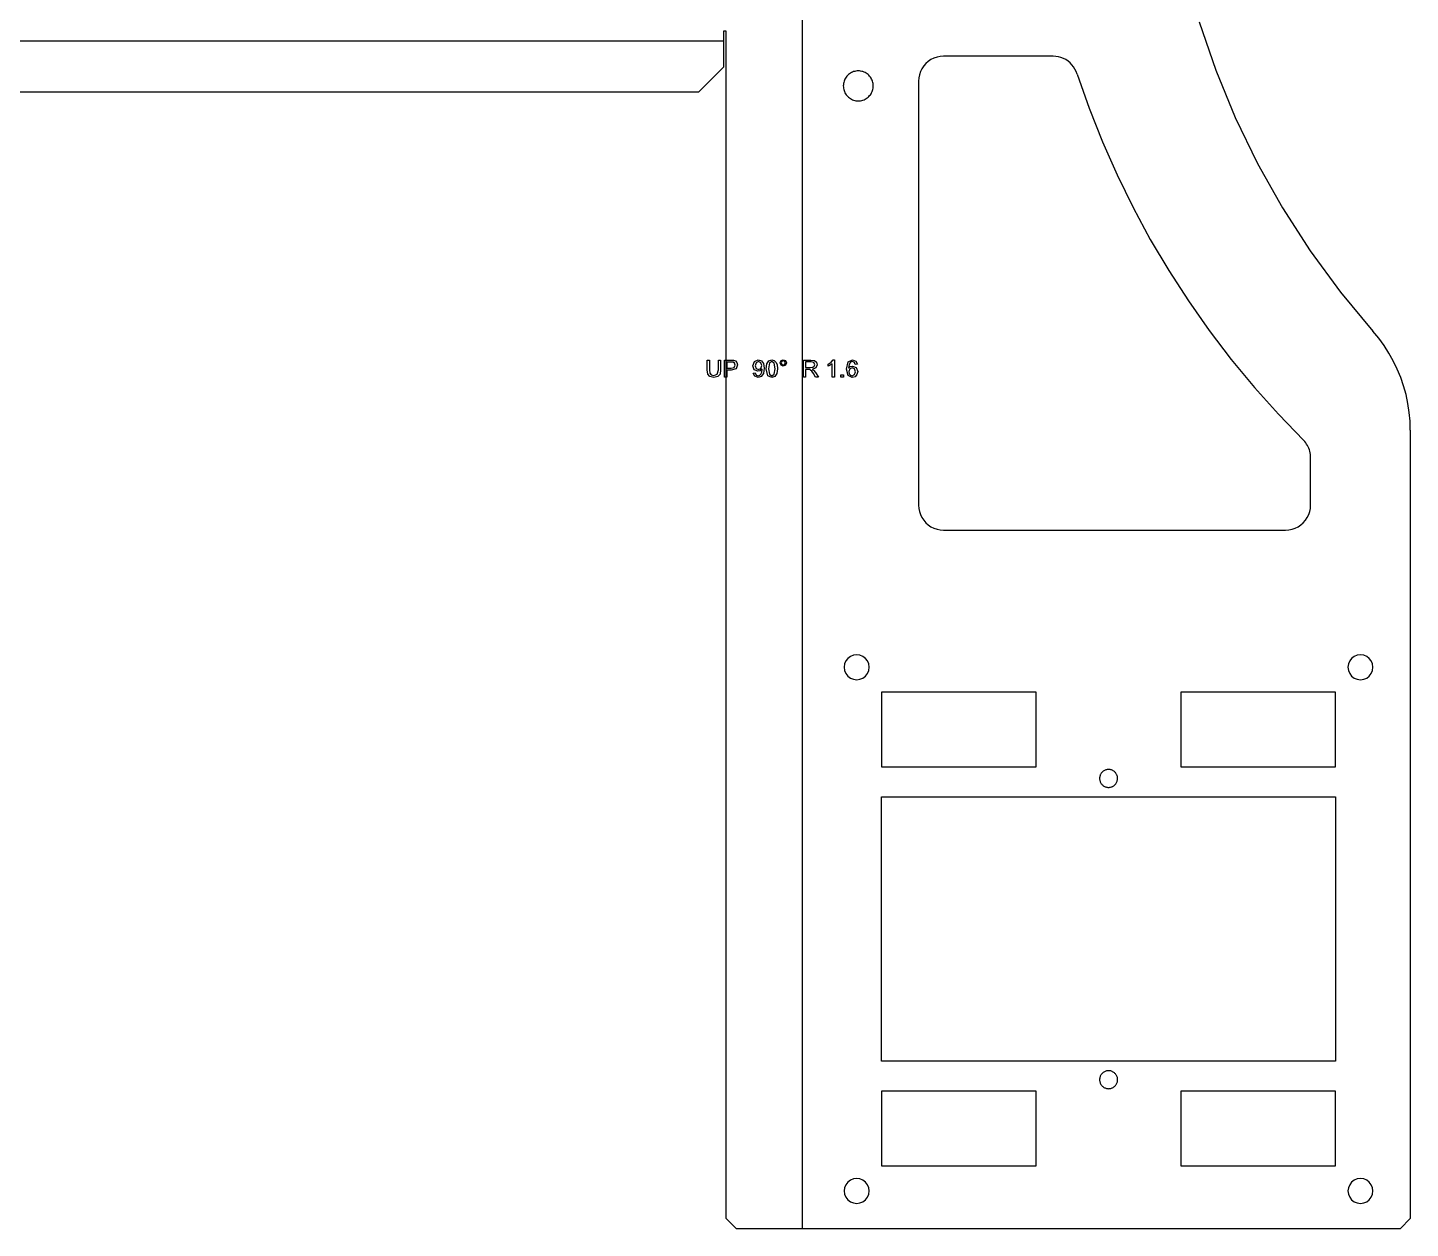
# Model space of a CAD drawing. Extents: x -582 to 53, y -1464 to -1083.
# Drawn here: x -224.6 to 52.7, y -1444.8 to -1204.1 of the extents above; entities that cross this region are included whole.
import ezdxf

# ---------------------------------------------------------------- set-up
doc = ezdxf.new("R2010")
doc.units = 0
doc.layers.add('Layer0', color=7, linetype='Continuous', true_color=0xffffff)
doc.layers.add('MTEXT', color=7, linetype='Continuous', true_color=0xffffff)

msp = doc.modelspace()

# ---------------------------------------------------------------- linework, layer by layer
at = {"layer": 'Layer0'}
for p, q in [((-69.22, -1444.8), (-69.22, -1094.8)), ((10.32, -1202.94), (13.64, -1212.62)), ((-84.51, -1204.8), (-85.01, -1204.8)), ((-85.01, -1204.8), (-85.01, -1206.69)), ((-84.51, -1442.8), (-84.51, -1204.8)), ((-444.01, -1206.69), (-85.01, -1206.69)), ((-85.01, -1206.69), (-85.01, -1211.97)), ((-44.47, -1211.26), (-44.9, -1211.76)), ((-43.98, -1210.83), (-44.47, -1211.26)), ((-43.44, -1210.47), (-43.98, -1210.83)), ((-42.85, -1210.18), (-43.44, -1210.47)), ((-42.23, -1209.97), (-42.85, -1210.18)), ((-41.59, -1209.84), (-42.23, -1209.97)), ((-40.94, -1209.8), (-41.59, -1209.84)), ((-18.95, -1209.8), (-40.94, -1209.8)), ((-18.42, -1209.83), (-18.95, -1209.8)), ((-17.9, -1209.91), (-18.42, -1209.83)), ((-17.38, -1210.05), (-17.9, -1209.91)), ((-16.89, -1210.25), (-17.38, -1210.05)), ((-16.41, -1210.49), (-16.89, -1210.25)), ((-15.97, -1210.79), (-16.41, -1210.49)), ((-15.56, -1211.13), (-15.97, -1210.79)), ((-15.19, -1211.51), (-15.56, -1211.13)), ((-90.01, -1216.97), (-85.01, -1211.97)), ((-60.58, -1214.19), (-60.69, -1214.39)), ((-60.45, -1213.99), (-60.58, -1214.19)), ((-60.3, -1213.81), (-60.45, -1213.99)), ((-60.14, -1213.63), (-60.3, -1213.81)), ((-59.97, -1213.47), (-60.14, -1213.63)), ((-59.78, -1213.33), (-59.97, -1213.47)), ((-59.59, -1213.2), (-59.78, -1213.33)), ((-59.38, -1213.08), (-59.59, -1213.2)), ((-59.17, -1212.98), (-59.38, -1213.08)), ((-58.95, -1212.9), (-59.17, -1212.98)), ((-58.72, -1212.84), (-58.95, -1212.9)), ((-58.49, -1212.79), (-58.72, -1212.84)), ((-58.26, -1212.76), (-58.49, -1212.79)), ((-58.02, -1212.76), (-58.26, -1212.76)), ((-57.78, -1212.76), (-58.02, -1212.76)), ((-57.55, -1212.79), (-57.78, -1212.76)), ((-57.32, -1212.84), (-57.55, -1212.79)), ((-57.09, -1212.9), (-57.32, -1212.84)), ((-56.87, -1212.98), (-57.09, -1212.9)), ((-56.66, -1213.08), (-56.87, -1212.98)), ((-56.45, -1213.2), (-56.66, -1213.08)), ((-56.26, -1213.33), (-56.45, -1213.2)), ((-56.07, -1213.47), (-56.26, -1213.33)), ((-55.9, -1213.63), (-56.07, -1213.47)), ((-55.74, -1213.81), (-55.9, -1213.63)), ((-55.59, -1213.99), (-55.74, -1213.81)), ((-55.46, -1214.19), (-55.59, -1213.99)), ((-55.35, -1214.39), (-55.46, -1214.19)), ((-45.89, -1214.15), (-45.94, -1214.8)), ((-45.76, -1213.51), (-45.89, -1214.15)), ((-45.55, -1212.89), (-45.76, -1213.51)), ((-45.27, -1212.3), (-45.55, -1212.89)), ((-44.9, -1211.76), (-45.27, -1212.3)), ((-14.86, -1211.93), (-15.19, -1211.51)), ((-14.58, -1212.39), (-14.86, -1211.93)), ((-14.34, -1212.87), (-14.58, -1212.39)), ((-14.16, -1213.37), (-14.34, -1212.87)), ((-14.16, -1213.37), (-11.75, -1220.22)), ((13.64, -1212.62), (17.55, -1222.08)), ((-439.01, -1216.97), (-90.01, -1216.97)), ((-61.01, -1215.52), (-61.02, -1215.76)), ((-61.02, -1215.76), (-61.01, -1215.99)), ((-60.98, -1215.29), (-61.01, -1215.52)), ((-61.01, -1215.99), (-60.98, -1216.22)), ((-60.94, -1215.05), (-60.98, -1215.29)), ((-60.98, -1216.22), (-60.94, -1216.46)), ((-60.87, -1214.83), (-60.94, -1215.05)), ((-60.94, -1216.46), (-60.87, -1216.68)), ((-60.79, -1214.61), (-60.87, -1214.83)), ((-60.87, -1216.68), (-60.79, -1216.9)), ((-60.69, -1214.39), (-60.79, -1214.61)), ((-60.79, -1216.9), (-60.69, -1217.12)), ((-55.25, -1214.61), (-55.35, -1214.39)), ((-55.35, -1217.12), (-55.25, -1216.9)), ((-55.17, -1214.83), (-55.25, -1214.61)), ((-55.25, -1216.9), (-55.17, -1216.68)), ((-55.1, -1215.05), (-55.17, -1214.83)), ((-55.17, -1216.68), (-55.1, -1216.46)), ((-55.06, -1215.29), (-55.1, -1215.05)), ((-55.1, -1216.46), (-55.06, -1216.22)), ((-55.03, -1215.52), (-55.06, -1215.29)), ((-55.06, -1216.22), (-55.03, -1215.99)), ((-55.02, -1215.76), (-55.03, -1215.52)), ((-55.03, -1215.99), (-55.02, -1215.76)), ((-45.94, -1214.8), (-45.94, -1299.8)), ((-60.69, -1217.12), (-60.58, -1217.32)), ((-60.58, -1217.32), (-60.45, -1217.52)), ((-60.45, -1217.52), (-60.3, -1217.7)), ((-60.3, -1217.7), (-60.14, -1217.88)), ((-60.14, -1217.88), (-59.97, -1218.04)), ((-59.97, -1218.04), (-59.78, -1218.18)), ((-59.78, -1218.18), (-59.59, -1218.31)), ((-59.59, -1218.31), (-59.38, -1218.43)), ((-59.38, -1218.43), (-59.17, -1218.53)), ((-59.17, -1218.53), (-58.95, -1218.61)), ((-58.95, -1218.61), (-58.72, -1218.67)), ((-58.72, -1218.67), (-58.49, -1218.72)), ((-58.49, -1218.72), (-58.26, -1218.75)), ((-58.26, -1218.75), (-58.02, -1218.76)), ((-58.02, -1218.76), (-57.78, -1218.75)), ((-57.78, -1218.75), (-57.55, -1218.72)), ((-57.55, -1218.72), (-57.32, -1218.67)), ((-57.32, -1218.67), (-57.09, -1218.61)), ((-57.09, -1218.61), (-56.87, -1218.53)), ((-56.87, -1218.53), (-56.66, -1218.43)), ((-56.66, -1218.43), (-56.45, -1218.31)), ((-56.45, -1218.31), (-56.26, -1218.18)), ((-56.26, -1218.18), (-56.07, -1218.04)), ((-56.07, -1218.04), (-55.9, -1217.88)), ((-55.9, -1217.88), (-55.74, -1217.7)), ((-55.74, -1217.7), (-55.59, -1217.52)), ((-55.59, -1217.52), (-55.46, -1217.32)), ((-55.46, -1217.32), (-55.35, -1217.12)), ((-11.75, -1220.22), (-9.07, -1226.97)), ((17.55, -1222.08), (22.02, -1231.29)), ((-9.07, -1226.97), (-6.12, -1233.61)), ((-6.12, -1233.61), (-2.92, -1240.13)), ((22.02, -1231.29), (27.03, -1240.21)), ((-2.92, -1240.13), (0.53, -1246.52)), ((27.03, -1240.21), (32.58, -1248.82)), ((0.53, -1246.52), (4.23, -1252.77)), ((32.58, -1248.82), (38.63, -1257.08)), ((4.23, -1252.77), (8.18, -1258.87)), ((38.63, -1257.08), (45.16, -1264.96)), ((8.18, -1258.87), (12.36, -1264.82)), ((12.36, -1264.82), (16.76, -1270.59)), ((46.32, -1266.35), (45.16, -1264.96)), ((47.39, -1267.8), (46.32, -1266.35)), ((48.36, -1269.32), (47.39, -1267.8)), ((49.25, -1270.9), (48.36, -1269.32)), ((16.76, -1270.59), (21.39, -1276.19)), ((50.04, -1272.52), (49.25, -1270.9)), ((50.73, -1274.19), (50.04, -1272.52)), ((51.31, -1275.9), (50.73, -1274.19)), ((21.39, -1276.19), (26.24, -1281.6)), ((51.8, -1277.64), (51.31, -1275.9)), ((52.18, -1279.41), (51.8, -1277.64)), ((52.45, -1281.2), (52.18, -1279.41)), ((26.24, -1281.6), (31.29, -1286.82)), ((52.61, -1282.99), (52.45, -1281.2)), ((52.66, -1284.8), (52.61, -1282.99)), ((52.66, -1284.8), (52.66, -1442.8)), ((31.5, -1287.05), (31.29, -1286.82)), ((31.7, -1287.3), (31.5, -1287.05)), ((31.87, -1287.56), (31.7, -1287.3)), ((32.04, -1287.84), (31.87, -1287.56)), ((32.18, -1288.12), (32.04, -1287.84)), ((32.31, -1288.41), (32.18, -1288.12)), ((32.42, -1288.71), (32.31, -1288.41)), ((32.51, -1289.01), (32.42, -1288.71)), ((32.57, -1289.32), (32.51, -1289.01)), ((32.62, -1289.63), (32.57, -1289.32)), ((32.65, -1289.95), (32.62, -1289.63)), ((32.66, -1290.26), (32.65, -1289.95)), ((32.66, -1299.8), (32.66, -1290.26)), ((-45.94, -1299.8), (-45.89, -1300.45)), ((32.62, -1300.45), (32.66, -1299.8)), ((-45.89, -1300.45), (-45.76, -1301.09)), ((-45.76, -1301.09), (-45.55, -1301.71)), ((-45.55, -1301.71), (-45.27, -1302.3)), ((-45.27, -1302.3), (-44.9, -1302.84)), ((-44.9, -1302.84), (-44.47, -1303.34)), ((31.2, -1303.34), (31.63, -1302.84)), ((31.63, -1302.84), (32, -1302.3)), ((32, -1302.3), (32.28, -1301.71)), ((32.28, -1301.71), (32.49, -1301.09)), ((32.49, -1301.09), (32.62, -1300.45)), ((-44.47, -1303.34), (-43.98, -1303.77)), ((-43.98, -1303.77), (-43.44, -1304.13)), ((-43.44, -1304.13), (-42.85, -1304.42)), ((-42.85, -1304.42), (-42.23, -1304.63)), ((-42.23, -1304.63), (-41.59, -1304.76)), ((-41.59, -1304.76), (-40.94, -1304.8)), ((-40.94, -1304.8), (27.66, -1304.8)), ((27.66, -1304.8), (28.32, -1304.76)), ((28.32, -1304.76), (28.96, -1304.63)), ((28.96, -1304.63), (29.58, -1304.42)), ((29.58, -1304.42), (30.16, -1304.13)), ((30.16, -1304.13), (30.71, -1303.77)), ((30.71, -1303.77), (31.2, -1303.34)), ((-60.1, -1330.53), (-60.5, -1331.05)), ((-59.59, -1330.13), (-60.1, -1330.53)), ((-58.98, -1329.89), (-59.59, -1330.13)), ((-58.34, -1329.8), (-58.98, -1329.89)), ((-57.69, -1329.89), (-58.34, -1329.8)), ((-57.09, -1330.13), (-57.69, -1329.89)), ((-56.57, -1330.53), (-57.09, -1330.13)), ((-56.17, -1331.05), (-56.57, -1330.53)), ((40.9, -1330.53), (40.5, -1331.05)), ((41.41, -1330.13), (40.9, -1330.53)), ((42.02, -1329.89), (41.41, -1330.13)), ((42.66, -1329.8), (42.02, -1329.89)), ((43.31, -1329.89), (42.66, -1329.8)), ((43.91, -1330.13), (43.31, -1329.89)), ((44.43, -1330.53), (43.91, -1330.13)), ((44.83, -1331.05), (44.43, -1330.53)), ((-60.75, -1331.65), (-60.84, -1332.3)), ((-60.84, -1332.3), (-60.75, -1332.95)), ((-60.5, -1331.05), (-60.75, -1331.65)), ((-60.75, -1332.95), (-60.5, -1333.55)), ((-55.92, -1331.65), (-56.17, -1331.05)), ((-56.17, -1333.55), (-55.92, -1332.95)), ((-55.84, -1332.3), (-55.92, -1331.65)), ((-55.92, -1332.95), (-55.84, -1332.3)), ((40.25, -1331.65), (40.16, -1332.3)), ((40.16, -1332.3), (40.25, -1332.95)), ((40.5, -1331.05), (40.25, -1331.65)), ((40.25, -1332.95), (40.5, -1333.55)), ((45.08, -1331.65), (44.83, -1331.05)), ((44.83, -1333.55), (45.08, -1332.95)), ((45.16, -1332.3), (45.08, -1331.65)), ((45.08, -1332.95), (45.16, -1332.3)), ((-60.5, -1333.55), (-60.1, -1334.07)), ((-60.1, -1334.07), (-59.59, -1334.47)), ((-59.59, -1334.47), (-58.98, -1334.71)), ((-58.98, -1334.71), (-58.34, -1334.8)), ((-58.34, -1334.8), (-57.69, -1334.71)), ((-57.69, -1334.71), (-57.09, -1334.47)), ((-57.09, -1334.47), (-56.57, -1334.07)), ((-56.57, -1334.07), (-56.17, -1333.55)), ((40.5, -1333.55), (40.9, -1334.07)), ((40.9, -1334.07), (41.41, -1334.47)), ((41.41, -1334.47), (42.02, -1334.71)), ((42.02, -1334.71), (42.66, -1334.8)), ((42.66, -1334.8), (43.31, -1334.71)), ((43.31, -1334.71), (43.91, -1334.47)), ((43.91, -1334.47), (44.43, -1334.07)), ((44.43, -1334.07), (44.83, -1333.55)), ((-22.34, -1337.3), (-53.34, -1337.3)), ((-53.34, -1337.3), (-53.34, -1352.3)), ((-22.34, -1352.3), (-22.34, -1337.3)), ((37.66, -1337.3), (6.66, -1337.3)), ((6.66, -1337.3), (6.66, -1352.3)), ((37.66, -1352.3), (37.66, -1337.3)), ((-53.34, -1352.3), (-22.34, -1352.3)), ((-7.97, -1352.81), (-8.11, -1352.82)), ((-7.83, -1352.8), (-7.97, -1352.81)), ((-7.69, -1352.81), (-7.83, -1352.8)), ((-7.55, -1352.82), (-7.69, -1352.81)), ((6.66, -1352.3), (37.66, -1352.3)), ((-9.63, -1354.46), (-9.64, -1354.6)), ((-9.64, -1354.6), (-9.63, -1354.74)), ((-9.61, -1354.31), (-9.63, -1354.46)), ((-9.63, -1354.74), (-9.61, -1354.88)), ((-9.58, -1354.18), (-9.61, -1354.31)), ((-9.61, -1354.88), (-9.59, -1355.02)), ((-9.59, -1355.02), (-9.55, -1355.15)), ((-9.55, -1354.04), (-9.58, -1354.18)), ((-9.5, -1353.91), (-9.55, -1354.04)), ((-9.55, -1355.15), (-9.5, -1355.29)), ((-9.44, -1353.78), (-9.5, -1353.91)), ((-9.5, -1355.29), (-9.44, -1355.41)), ((-9.37, -1353.66), (-9.44, -1353.78)), ((-9.44, -1355.41), (-9.37, -1355.54)), ((-9.29, -1353.54), (-9.37, -1353.66)), ((-9.37, -1355.54), (-9.29, -1355.65)), ((-9.2, -1353.43), (-9.29, -1353.54)), ((-9.11, -1353.32), (-9.2, -1353.43)), ((-9, -1353.23), (-9.11, -1353.32)), ((-8.89, -1353.14), (-9, -1353.23)), ((-8.77, -1353.06), (-8.89, -1353.14)), ((-8.65, -1352.99), (-8.77, -1353.06)), ((-8.52, -1352.94), (-8.65, -1352.99)), ((-8.39, -1352.89), (-8.52, -1352.94)), ((-8.25, -1352.85), (-8.39, -1352.89)), ((-8.11, -1352.82), (-8.25, -1352.85)), ((-7.41, -1352.85), (-7.55, -1352.82)), ((-7.28, -1352.89), (-7.41, -1352.85)), ((-7.14, -1352.94), (-7.28, -1352.89)), ((-7.01, -1353), (-7.14, -1352.94)), ((-6.89, -1353.07), (-7.01, -1353)), ((-6.77, -1353.15), (-6.89, -1353.07)), ((-6.66, -1353.23), (-6.77, -1353.15)), ((-6.56, -1353.33), (-6.66, -1353.23)), ((-6.46, -1353.43), (-6.56, -1353.33)), ((-6.38, -1353.55), (-6.46, -1353.43)), ((-6.3, -1353.66), (-6.38, -1353.55)), ((-6.38, -1355.66), (-6.3, -1355.54)), ((-6.23, -1353.79), (-6.3, -1353.66)), ((-6.3, -1355.54), (-6.23, -1355.42)), ((-6.17, -1353.91), (-6.23, -1353.79)), ((-6.23, -1355.42), (-6.17, -1355.29)), ((-6.12, -1354.05), (-6.17, -1353.91)), ((-6.17, -1355.29), (-6.12, -1355.16)), ((-6.08, -1354.18), (-6.12, -1354.05)), ((-6.12, -1355.16), (-6.09, -1355.02)), ((-6.09, -1355.02), (-6.06, -1354.89)), ((-6.06, -1354.32), (-6.08, -1354.18)), ((-6.04, -1354.46), (-6.06, -1354.32)), ((-6.06, -1354.89), (-6.04, -1354.75)), ((-6.04, -1354.6), (-6.04, -1354.46)), ((-6.04, -1354.75), (-6.04, -1354.6)), ((-53.34, -1411.3), (-53.34, -1358.3)), ((-53.34, -1358.3), (37.66, -1358.3)), ((-9.29, -1355.65), (-9.21, -1355.77)), ((-9.21, -1355.77), (-9.11, -1355.87)), ((-9.11, -1355.87), (-9.01, -1355.97)), ((-9.01, -1355.97), (-8.9, -1356.05)), ((-8.9, -1356.05), (-8.78, -1356.13)), ((-8.78, -1356.13), (-8.66, -1356.2)), ((-8.66, -1356.2), (-8.53, -1356.26)), ((-8.53, -1356.26), (-8.4, -1356.31)), ((-8.4, -1356.31), (-8.26, -1356.35)), ((-8.26, -1356.35), (-8.12, -1356.38)), ((-8.12, -1356.38), (-7.98, -1356.39)), ((-7.98, -1356.39), (-7.84, -1356.4)), ((-7.84, -1356.4), (-7.7, -1356.39)), ((-7.7, -1356.39), (-7.56, -1356.38)), ((-7.56, -1356.38), (-7.42, -1356.35)), ((-7.42, -1356.35), (-7.28, -1356.31)), ((-7.28, -1356.31), (-7.15, -1356.26)), ((-7.15, -1356.26), (-7.02, -1356.21)), ((-7.02, -1356.21), (-6.9, -1356.14)), ((-6.9, -1356.14), (-6.78, -1356.06)), ((-6.78, -1356.06), (-6.67, -1355.97)), ((-6.67, -1355.97), (-6.57, -1355.88)), ((-6.57, -1355.88), (-6.47, -1355.77)), ((-6.47, -1355.77), (-6.38, -1355.66)), ((37.66, -1358.3), (37.66, -1411.3)), ((37.66, -1411.3), (-53.34, -1411.3)), ((-9.11, -1413.73), (-9.2, -1413.83)), ((-9, -1413.63), (-9.11, -1413.73)), ((-8.89, -1413.54), (-9, -1413.63)), ((-8.78, -1413.47), (-8.89, -1413.54)), ((-8.65, -1413.4), (-8.78, -1413.47)), ((-8.52, -1413.34), (-8.65, -1413.4)), ((-8.39, -1413.29), (-8.52, -1413.34)), ((-8.26, -1413.25), (-8.39, -1413.29)), ((-8.12, -1413.22), (-8.26, -1413.25)), ((-7.98, -1413.21), (-8.12, -1413.22)), ((-7.84, -1413.2), (-7.98, -1413.21)), ((-7.69, -1413.21), (-7.84, -1413.2)), ((-7.55, -1413.22), (-7.69, -1413.21)), ((-7.41, -1413.25), (-7.55, -1413.22)), ((-7.28, -1413.29), (-7.41, -1413.25)), ((-7.15, -1413.34), (-7.28, -1413.29)), ((-7.02, -1413.4), (-7.15, -1413.34)), ((-6.89, -1413.47), (-7.02, -1413.4)), ((-6.78, -1413.54), (-6.89, -1413.47)), ((-6.67, -1413.63), (-6.78, -1413.54)), ((-6.56, -1413.73), (-6.67, -1413.63)), ((-6.47, -1413.83), (-6.56, -1413.73)), ((-9.63, -1414.86), (-9.64, -1415)), ((-9.64, -1415), (-9.63, -1415.14)), ((-9.61, -1414.72), (-9.63, -1414.86)), ((-9.63, -1415.14), (-9.61, -1415.28)), ((-9.59, -1414.58), (-9.61, -1414.72)), ((-9.61, -1415.28), (-9.59, -1415.42)), ((-9.55, -1414.44), (-9.59, -1414.58)), ((-9.59, -1415.42), (-9.55, -1415.56)), ((-9.5, -1414.31), (-9.55, -1414.44)), ((-9.55, -1415.56), (-9.5, -1415.69)), ((-9.44, -1414.18), (-9.5, -1414.31)), ((-9.5, -1415.69), (-9.44, -1415.82)), ((-9.37, -1414.06), (-9.44, -1414.18)), ((-9.44, -1415.82), (-9.37, -1415.94)), ((-9.29, -1413.94), (-9.37, -1414.06)), ((-9.37, -1415.94), (-9.29, -1416.06)), ((-9.2, -1413.83), (-9.29, -1413.94)), ((-9.29, -1416.06), (-9.2, -1416.17)), ((-9.2, -1416.17), (-9.11, -1416.27)), ((-9.11, -1416.27), (-9, -1416.37)), ((-9, -1416.37), (-8.89, -1416.46)), ((-8.89, -1416.46), (-8.78, -1416.53)), ((-8.78, -1416.53), (-8.65, -1416.6)), ((-7.02, -1416.6), (-6.89, -1416.53)), ((-6.89, -1416.53), (-6.78, -1416.46)), ((-6.78, -1416.46), (-6.67, -1416.37)), ((-6.67, -1416.37), (-6.56, -1416.27)), ((-6.56, -1416.27), (-6.47, -1416.17)), ((-6.38, -1413.94), (-6.47, -1413.83)), ((-6.47, -1416.17), (-6.38, -1416.06)), ((-6.3, -1414.06), (-6.38, -1413.94)), ((-6.38, -1416.06), (-6.3, -1415.94)), ((-6.23, -1414.18), (-6.3, -1414.06)), ((-6.3, -1415.94), (-6.23, -1415.82)), ((-6.17, -1414.31), (-6.23, -1414.18)), ((-6.23, -1415.82), (-6.17, -1415.69)), ((-6.12, -1414.44), (-6.17, -1414.31)), ((-6.17, -1415.69), (-6.12, -1415.56)), ((-6.08, -1414.58), (-6.12, -1414.44)), ((-6.12, -1415.56), (-6.08, -1415.42)), ((-6.06, -1414.72), (-6.08, -1414.58)), ((-6.08, -1415.42), (-6.06, -1415.28)), ((-6.04, -1414.86), (-6.06, -1414.72)), ((-6.06, -1415.28), (-6.04, -1415.14)), ((-6.04, -1415), (-6.04, -1414.86)), ((-6.04, -1415.14), (-6.04, -1415)), ((-22.34, -1417.3), (-53.34, -1417.3)), ((-53.34, -1417.3), (-53.34, -1432.3)), ((-22.34, -1432.3), (-22.34, -1417.3)), ((-8.65, -1416.6), (-8.52, -1416.66)), ((-8.52, -1416.66), (-8.39, -1416.71)), ((-8.39, -1416.71), (-8.26, -1416.75)), ((-8.26, -1416.75), (-8.12, -1416.78)), ((-8.12, -1416.78), (-7.98, -1416.79)), ((-7.98, -1416.79), (-7.84, -1416.8)), ((-7.84, -1416.8), (-7.69, -1416.79)), ((-7.69, -1416.79), (-7.55, -1416.78)), ((-7.55, -1416.78), (-7.41, -1416.75)), ((-7.41, -1416.75), (-7.28, -1416.71)), ((-7.28, -1416.71), (-7.15, -1416.66)), ((-7.15, -1416.66), (-7.02, -1416.6)), ((37.66, -1417.3), (6.66, -1417.3)), ((6.66, -1417.3), (6.66, -1432.3)), ((37.66, -1432.3), (37.66, -1417.3)), ((-53.34, -1432.3), (-22.34, -1432.3)), ((6.66, -1432.3), (37.66, -1432.3)), ((-60.1, -1435.53), (-60.5, -1436.05)), ((-59.59, -1435.13), (-60.1, -1435.53)), ((-58.98, -1434.89), (-59.59, -1435.13)), ((-58.34, -1434.8), (-58.98, -1434.89)), ((-57.69, -1434.89), (-58.34, -1434.8)), ((-57.09, -1435.13), (-57.69, -1434.89)), ((-56.57, -1435.53), (-57.09, -1435.13)), ((-56.17, -1436.05), (-56.57, -1435.53)), ((40.9, -1435.53), (40.5, -1436.05)), ((41.41, -1435.13), (40.9, -1435.53)), ((42.02, -1434.89), (41.41, -1435.13)), ((42.66, -1434.8), (42.02, -1434.89)), ((43.31, -1434.89), (42.66, -1434.8)), ((43.91, -1435.13), (43.31, -1434.89)), ((44.43, -1435.53), (43.91, -1435.13)), ((44.83, -1436.05), (44.43, -1435.53)), ((-60.75, -1436.65), (-60.84, -1437.3)), ((-60.84, -1437.3), (-60.75, -1437.95)), ((-60.5, -1436.05), (-60.75, -1436.65)), ((-60.75, -1437.95), (-60.5, -1438.55)), ((-60.5, -1438.55), (-60.1, -1439.07)), ((-56.57, -1439.07), (-56.17, -1438.55)), ((-55.92, -1436.65), (-56.17, -1436.05)), ((-56.17, -1438.55), (-55.92, -1437.95)), ((-55.84, -1437.3), (-55.92, -1436.65)), ((-55.92, -1437.95), (-55.84, -1437.3)), ((40.25, -1436.65), (40.16, -1437.3)), ((40.16, -1437.3), (40.25, -1437.95)), ((40.5, -1436.05), (40.25, -1436.65)), ((40.25, -1437.95), (40.5, -1438.55)), ((40.5, -1438.55), (40.9, -1439.07)), ((44.43, -1439.07), (44.83, -1438.55)), ((45.08, -1436.65), (44.83, -1436.05)), ((44.83, -1438.55), (45.08, -1437.95)), ((45.16, -1437.3), (45.08, -1436.65)), ((45.08, -1437.95), (45.16, -1437.3)), ((-60.1, -1439.07), (-59.59, -1439.47)), ((-59.59, -1439.47), (-58.98, -1439.71)), ((-58.98, -1439.71), (-58.34, -1439.8)), ((-58.34, -1439.8), (-57.69, -1439.71)), ((-57.69, -1439.71), (-57.09, -1439.47)), ((-57.09, -1439.47), (-56.57, -1439.07)), ((40.9, -1439.07), (41.41, -1439.47)), ((41.41, -1439.47), (42.02, -1439.71)), ((42.02, -1439.71), (42.66, -1439.8)), ((42.66, -1439.8), (43.31, -1439.71)), ((43.31, -1439.71), (43.91, -1439.47)), ((43.91, -1439.47), (44.43, -1439.07)), ((-84.51, -1442.8), (-82.51, -1444.8)), ((50.66, -1444.8), (52.66, -1442.8)), ((-82.51, -1444.8), (-69.22, -1444.8)), ((-69.22, -1444.8), (50.66, -1444.8))]:
    msp.add_line(p, q, dxfattribs=at)
at = {"layer": 'MTEXT'}
for p, q in [((-88.32, -1272.7), (-88.32, -1270.71)), ((-88.32, -1270.71), (-87.87, -1270.71)), ((-87.87, -1270.71), (-87.87, -1272.69)), ((-86.07, -1270.71), (-85.62, -1270.71)), ((-86.07, -1272.69), (-86.07, -1270.71)), ((-85.62, -1270.71), (-85.62, -1272.7)), ((-84.86, -1274.15), (-84.86, -1270.71)), ((-84.86, -1270.71), (-83.56, -1270.71)), ((-83.52, -1271.11), (-84.4, -1271.11)), ((-84.4, -1271.11), (-84.4, -1272.34)), ((-84.4, -1272.34), (-83.51, -1272.34)), ((-83.56, -1270.71), (-83.04, -1270.74)), ((-83.1, -1271.14), (-83.52, -1271.11)), ((-83.51, -1272.34), (-82.89, -1272.18)), ((-82.81, -1271.35), (-83.1, -1271.14)), ((-83.04, -1270.74), (-82.61, -1270.9)), ((-82.89, -1272.18), (-82.7, -1271.72)), ((-82.7, -1271.72), (-82.81, -1271.35)), ((-82.61, -1270.9), (-82.34, -1271.23)), ((-82.23, -1271.7), (-82.51, -1272.45)), ((-82.34, -1271.23), (-82.23, -1271.7)), ((-79.15, -1271.85), (-78.84, -1271.01)), ((-78.86, -1272.67), (-79.15, -1271.85)), ((-78.84, -1271.01), (-78.07, -1270.69)), ((-78.51, -1271.27), (-78.72, -1271.87)), ((-78.72, -1271.87), (-78.52, -1272.4)), ((-78.52, -1272.4), (-78.03, -1272.61)), ((-78.02, -1271.04), (-78.51, -1271.27)), ((-78.07, -1270.69), (-77.45, -1270.87)), ((-78.03, -1272.61), (-77.55, -1272.4)), ((-77.55, -1271.26), (-78.02, -1271.04)), ((-77.36, -1271.83), (-77.55, -1271.26)), ((-77.55, -1272.4), (-77.36, -1271.83)), ((-77.45, -1270.87), (-77.03, -1271.39)), ((-77.03, -1271.39), (-76.89, -1272.36)), ((-76.89, -1272.36), (-77.03, -1273.41)), ((-76.48, -1272.45), (-76.35, -1271.47)), ((-76.35, -1271.47), (-75.98, -1270.89)), ((-75.82, -1271.29), (-76.04, -1272.45)), ((-75.98, -1270.89), (-75.36, -1270.69)), ((-75.36, -1271.04), (-75.82, -1271.29)), ((-75.36, -1270.69), (-74.87, -1270.8)), ((-74.87, -1271.32), (-75.36, -1271.04)), ((-74.87, -1270.8), (-74.52, -1271.13)), ((-74.67, -1272.45), (-74.87, -1271.32)), ((-74.52, -1271.13), (-74.31, -1271.64)), ((-74.31, -1271.64), (-74.23, -1272.45)), ((-73.7, -1271.3), (-73.51, -1270.84)), ((-73.51, -1271.76), (-73.7, -1271.3)), ((-73.51, -1270.84), (-73.05, -1270.65)), ((-73.05, -1271.95), (-73.51, -1271.76)), ((-73.33, -1271.02), (-73.45, -1271.3)), ((-73.45, -1271.3), (-73.33, -1271.58)), ((-73.05, -1270.9), (-73.33, -1271.02)), ((-73.33, -1271.58), (-73.05, -1271.7)), ((-73.05, -1270.65), (-72.59, -1270.84)), ((-72.77, -1271.02), (-73.05, -1270.9)), ((-73.05, -1271.7), (-72.77, -1271.58)), ((-72.59, -1271.76), (-73.05, -1271.95)), ((-72.66, -1271.3), (-72.77, -1271.02)), ((-72.77, -1271.58), (-72.66, -1271.3)), ((-72.59, -1270.84), (-72.4, -1271.3)), ((-72.4, -1271.3), (-72.59, -1271.76)), ((-69.03, -1274.15), (-69.03, -1270.71)), ((-69.03, -1270.71), (-67.51, -1270.71)), ((-67.49, -1271.09), (-68.58, -1271.09)), ((-68.58, -1271.09), (-68.58, -1272.23)), ((-68.58, -1272.23), (-67.6, -1272.23)), ((-67.6, -1272.23), (-67.11, -1272.16)), ((-67.51, -1270.71), (-66.81, -1270.8)), ((-66.93, -1271.24), (-67.49, -1271.09)), ((-66.52, -1272.26), (-67.25, -1272.58)), ((-67.11, -1272.16), (-66.84, -1271.95)), ((-66.75, -1271.65), (-66.93, -1271.24)), ((-66.84, -1271.95), (-66.75, -1271.65)), ((-66.81, -1270.8), (-66.42, -1271.13)), ((-66.28, -1271.65), (-66.52, -1272.26)), ((-66.42, -1271.13), (-66.28, -1271.65)), ((-64.08, -1271.56), (-63.46, -1271.15)), ((-64.08, -1271.97), (-64.08, -1271.56)), ((-63.63, -1271.75), (-64.08, -1271.97)), ((-63.23, -1271.46), (-63.63, -1271.75)), ((-63.46, -1271.15), (-63.08, -1270.69)), ((-63.23, -1274.15), (-63.23, -1271.46)), ((-63.08, -1270.69), (-62.81, -1270.69)), ((-62.81, -1270.69), (-62.81, -1274.15)), ((-60.41, -1272.54), (-60.04, -1271.09)), ((-60.04, -1271.09), (-59.18, -1270.69)), ((-59.87, -1271.58), (-59.99, -1272.37)), ((-59.99, -1272.37), (-59.62, -1272.03)), ((-59.56, -1271.15), (-59.87, -1271.58)), ((-59.24, -1272.29), (-59.73, -1272.49)), ((-59.62, -1272.03), (-59.16, -1271.92)), ((-59.2, -1271.04), (-59.56, -1271.15)), ((-58.76, -1272.49), (-59.24, -1272.29)), ((-58.78, -1271.22), (-59.2, -1271.04)), ((-59.18, -1270.69), (-58.51, -1270.92)), ((-59.16, -1271.92), (-58.44, -1272.23)), ((-58.62, -1271.58), (-58.78, -1271.22)), ((-58.2, -1271.55), (-58.62, -1271.58)), ((-58.51, -1270.92), (-58.2, -1271.55)), ((-58.44, -1272.23), (-58.14, -1273.03)), ((-88.19, -1273.56), (-88.32, -1272.7)), ((-87.75, -1274.04), (-88.19, -1273.56)), ((-87.87, -1272.69), (-87.78, -1273.35)), ((-87.78, -1273.35), (-87.5, -1273.68)), ((-86.96, -1274.21), (-87.75, -1274.04)), ((-87.5, -1273.68), (-87, -1273.8)), ((-87, -1273.8), (-86.28, -1273.57)), ((-86.16, -1274.02), (-86.96, -1274.21)), ((-86.28, -1273.57), (-86.07, -1272.69)), ((-85.73, -1273.52), (-86.16, -1274.02)), ((-85.62, -1272.7), (-85.73, -1273.52)), ((-84.4, -1274.15), (-84.86, -1274.15)), ((-83.52, -1272.75), (-84.4, -1272.75)), ((-84.4, -1272.75), (-84.4, -1274.15)), ((-82.51, -1272.45), (-83.52, -1272.75)), ((-79.09, -1273.35), (-78.68, -1273.31)), ((-78.78, -1273.98), (-79.09, -1273.35)), ((-78.13, -1272.98), (-78.86, -1272.67)), ((-78.12, -1274.21), (-78.78, -1273.98)), ((-78.68, -1273.31), (-78.48, -1273.73)), ((-78.48, -1273.73), (-78.11, -1273.86)), ((-77.66, -1272.86), (-78.13, -1272.98)), ((-77.46, -1274), (-78.12, -1274.21)), ((-78.11, -1273.86), (-77.77, -1273.77)), ((-77.77, -1273.77), (-77.53, -1273.53)), ((-77.31, -1272.53), (-77.66, -1272.86)), ((-77.53, -1273.53), (-77.37, -1273.13)), ((-77.03, -1273.41), (-77.46, -1274)), ((-77.37, -1273.13), (-77.31, -1272.61)), ((-77.31, -1272.61), (-77.31, -1272.53)), ((-76.14, -1273.85), (-76.48, -1272.45)), ((-75.36, -1274.21), (-76.14, -1273.85)), ((-76.04, -1272.45), (-75.84, -1273.58)), ((-75.84, -1273.58), (-75.36, -1273.86)), ((-75.36, -1273.86), (-74.87, -1273.58)), ((-74.73, -1274), (-75.36, -1274.21)), ((-74.87, -1273.58), (-74.67, -1272.45)), ((-74.36, -1273.43), (-74.73, -1274)), ((-74.23, -1272.45), (-74.36, -1273.43)), ((-68.58, -1274.15), (-69.03, -1274.15)), ((-68.05, -1272.62), (-68.58, -1272.62)), ((-68.58, -1272.62), (-68.58, -1274.15)), ((-67.79, -1272.64), (-68.05, -1272.62)), ((-67.59, -1272.73), (-67.79, -1272.64)), ((-67.36, -1272.96), (-67.59, -1272.73)), ((-67.03, -1273.43), (-67.36, -1272.96)), ((-67.25, -1272.58), (-66.97, -1272.75)), ((-66.57, -1274.15), (-67.03, -1273.43)), ((-66.97, -1272.75), (-66.6, -1273.21)), ((-66.6, -1273.21), (-66, -1274.15)), ((-66, -1274.15), (-66.57, -1274.15)), ((-62.81, -1274.15), (-63.23, -1274.15)), ((-61.49, -1274.15), (-61.49, -1273.67)), ((-61.49, -1273.67), (-61.01, -1273.67)), ((-61.01, -1274.15), (-61.49, -1274.15)), ((-61.01, -1273.67), (-61.01, -1274.15)), ((-60.08, -1273.82), (-60.41, -1272.54)), ((-59.22, -1274.21), (-60.08, -1273.82)), ((-59.73, -1272.49), (-59.93, -1273.03)), ((-59.93, -1273.03), (-59.83, -1273.45)), ((-59.83, -1273.45), (-59.57, -1273.76)), ((-59.57, -1273.76), (-59.22, -1273.86)), ((-59.22, -1273.86), (-58.76, -1273.64)), ((-58.66, -1274.06), (-59.22, -1274.21)), ((-58.57, -1273.06), (-58.76, -1272.49)), ((-58.76, -1273.64), (-58.57, -1273.06)), ((-58.28, -1273.63), (-58.66, -1274.06)), ((-58.14, -1273.03), (-58.28, -1273.63))]:
    msp.add_line(p, q, dxfattribs=at)

doc.saveas('drawing.dxf')
